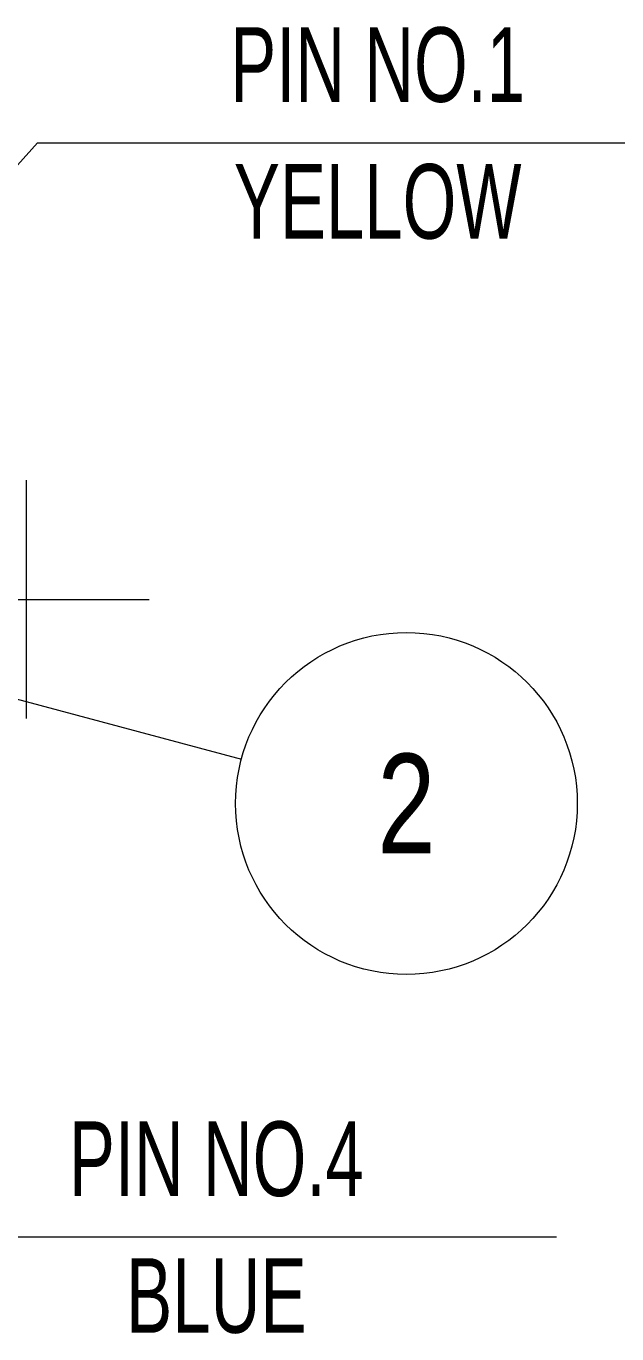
# Model space of a CAD drawing. Header units: millimetres. Extents: x 7 to 587, y 2 to 418.
# Drawn here: x 528.98 to 546.27, y 298.66 to 336.9 of the extents above; entities that cross this region are included whole.
import ezdxf
from ezdxf.enums import TextEntityAlignment as Align

# ---------------------------------------------------------------- set-up
doc = ezdxf.new("R2010")
doc.units = ezdxf.units.MM
doc.layers.add('GR01_01', color=7, linetype='Continuous')
doc.layers.add('表題、部品表', color=7, linetype='Continuous')
doc.styles.add('HG丸ｺﾞｼｯｸM-PRO', font='')
doc.styles.get('HG丸ｺﾞｼｯｸM-PRO').set_extended_font_data('HG丸ｺﾞｼｯｸM-PRO')

msp = doc.modelspace()

# ---------------------------------------------------------------- linework, layer by layer
at = {"layer": 'GR01_01', "color": 3, "linetype": 'Continuous', "lineweight": 13}
for p, q in [((528.985, 323.624), (528.985, 316.655)), ((524.685, 320.14), (532.585, 320.14))]:
    msp.add_line(p, q, dxfattribs=at)
at = {"layer": '表題、部品表', "color": 3, "linetype": 'Continuous', "lineweight": 13}
for p, q in [((517.285, 320.099), (529.315, 333.496)), ((529.315, 333.496), (549.225, 333.496)), ((524.595, 301.496), (544.505, 301.496))]:
    msp.add_line(p, q, dxfattribs=at)
at = {"layer": '表題、部品表', "color": 7, "linetype": 'Continuous', "lineweight": 13}
msp.add_line((517.834, 320.14), (535.283, 315.465), dxfattribs=at)
msp.add_circle((540.112, 314.17), 5, dxfattribs=at)

# ---------------------------------------------------------------- texts
at = {"layer": '表題、部品表', "color": 3, "linetype": 'Continuous', "lineweight": 13, "style": 'HG丸ｺﾞｼｯｸM-PRO'}
for s, width, p in [('PIN NO.1', 0.691294, (539.27, 334.035)), ('YELLOW', 0.692003, (539.27, 330.035)), ('PIN NO.4', 0.691294, (534.55, 302.035)), ('BLUE', 0.692728, (534.55, 298.035))]:
    msp.add_text(s, height=2.1818, dxfattribs=dict(at, width=width)).set_placement(p, align=Align.BOTTOM_CENTER)
at = {"layer": '表題、部品表', "color": 7, "linetype": 'Continuous', "lineweight": 13, "style": 'HG丸ｺﾞｼｯｸM-PRO', "width": 0.784542}
msp.add_text('2', height=2.909, rotation=0, dxfattribs=at).set_placement((540.112, 314.17), align=Align.MIDDLE_CENTER)

doc.saveas('drawing.dxf')
